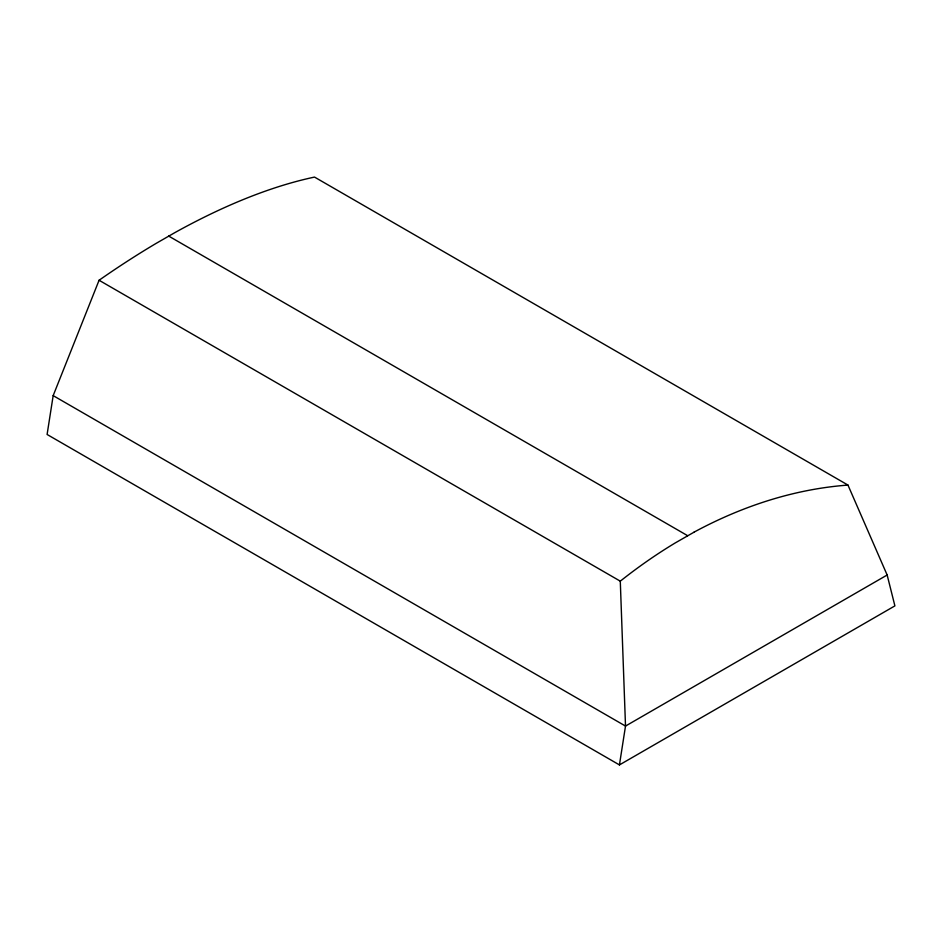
<?xml version="1.0" encoding="UTF-8"?>
<svg xmlns="http://www.w3.org/2000/svg" width="942" height="942" viewBox="0 0 942 942"><rect width="100%" height="100%" fill="white"/><g stroke="black" fill="none" stroke-linecap="round" stroke-linejoin="round"><path stroke-width="1.41" d="M53.176 395.628L47.1 434.474L619.436 764.916L894.9 605.883L887.152 575.009L847.953 485.059L314.522 177.084A611.228 257.036 -49.1 0 0 175.071 232.509L156.313 243.283A609.121 256.153 -49.1 0 0 99.075 280.257L53.176 395.628L625.512 726.07L887.152 575.009M619.436 764.916L625.512 726.07L620.283 581.167A609.121 426.302 -73.9 0 1 675.273 542.91L694.066 532.171M168.689 236.077L687.613 535.68M99.075 280.257L620.283 581.167M694.066 532.136A611.228 427.786 -73.9 0 1 847.953 485.083"/></g></svg>
